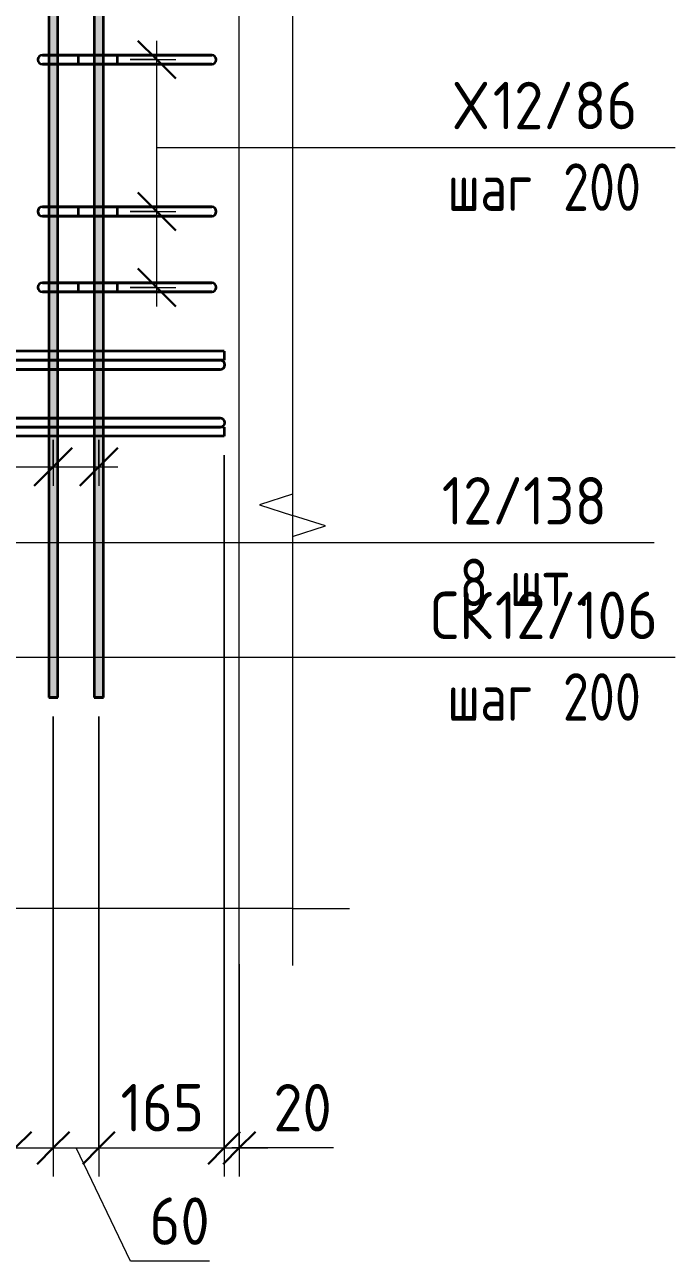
# Model space of a CAD drawing. Header units: millimetres. Extents: x 67134 to 121662, y -4758 to 13821.
# Drawn here: x 115606 to 116463, y -528 to 1101 of the extents above; entities that cross this region are included whole.
import ezdxf

# ---------------------------------------------------------------- set-up
doc = ezdxf.new("R2010")
doc.units = ezdxf.units.MM
for name, color, linetype, lineweight in [('AA_Dim', 7, 'Continuous', 9), ('AA_Dim-25', 7, 'Continuous', 9), ('AA_Oformlenie', 7, 'Continuous', 9), ('AA_Vinoska', 7, 'Continuous', 9), ('AF_Stena_Опалубка', 253, 'Continuous', 20), ('KR_Armatura_Tonkie', 7, 'Continuous', 20)]:
    doc.layers.add(name, color=color, linetype=linetype, lineweight=lineweight)
doc.styles.add('ISOCPEUR_7', font='isocpeur.ttf', dxfattribs={"width": 0.9, "height": 62.5})
doc.styles.add('ISOCPEUR_8', font='isocpeur.ttf', dxfattribs={"width": 0.8, "height": 62.5})
doc.dimstyles.new('00_Точн_3_знака__прозр__2', dxfattribs={"dimscale": 304.8, "dimtxt": 62.248823, "dimasz": 0.139436, "dimexe": 0.123031, "dimexo": 0.082021, "dimgap": 0.008202, "dimtad": 1, "dimdec": 3, "dimrnd": 0.001, "dimdsep": 46, "dimtxsty": 'ISOCPEUR_7', "dimblk1": 'OBLIQUE', "dimblk2": 'OBLIQUE', "dimsah": 1, "dimcen": 0.09, "dimdle": 0.123031, "dimazin": 0, "dimtfac": 1, "dimtdec": 4, "dimtix": 1, "dimtmove": 1, "dimatfit": 3, "dimfxl": 1, "dimtvp": 1, "dimtolj": 1, "dimtzin": 0, "dimlwd": 18, "dimlwe": 18, "dimarcsym": 2})
doc.dimstyles.new('00_Точн_3_знака__прозр__3', dxfattribs={"dimscale": 304.8, "dimtxt": 62.248823, "dimasz": 0.139436, "dimexe": 0.123031, "dimexo": 0.082021, "dimgap": 0.008202, "dimtad": 1, "dimdec": 3, "dimrnd": 0.001, "dimdsep": 46, "dimtxsty": 'ISOCPEUR_7', "dimblk1": 'OBLIQUE', "dimblk2": 'OBLIQUE', "dimsah": 1, "dimcen": 0.09, "dimdle": 0.123031, "dimazin": 0, "dimtfac": 1, "dimtdec": 4, "dimtix": 1, "dimtmove": 0, "dimatfit": 3, "dimfxl": 1, "dimtvp": 1, "dimtolj": 1, "dimtzin": 0, "dimlwd": 18, "dimlwe": 18, "dimarcsym": 2})
doc.dimstyles.new('10_Раскладка_арматуры_с_засечками', dxfattribs={"dimscale": 304.8, "dimtxt": 0.18, "dimasz": 0.164042, "dimexe": 0.082021, "dimexo": 0, "dimgap": 0, "dimtad": 1, "dimdec": 3, "dimrnd": 0.001, "dimdsep": 46, "dimtxsty": 'ISOCPEUR_8', "dimblk1": 'OBLIQUE', "dimblk2": 'OBLIQUE', "dimsah": 1, "dimcen": 0.09, "dimdle": 0.082021, "dimazin": 0, "dimtfac": 1, "dimtdec": 4, "dimtix": 1, "dimtmove": 0, "dimatfit": 3, "dimfxl": 1, "dimtvp": 1, "dimtolj": 1, "dimtzin": 0, "dimlwd": 18, "dimlwe": 18, "dimarcsym": 2})

# ---------------------------------------------------------------- blocks, each defined once
blk = doc.blocks.new('350_Стержень верт с удлинением концов _НесАрм_РабПлоск_ - 350_Стержень верт с удлинением концов _НесАрм_РабПлоск_-4168416-Схема обрамления отверстия в стене')
at = {"layer": 'KR_Armatura_Tonkie', "lineweight": 35}
for p, q in [((9739, 1595), (9739, 215)), ((9751, 1595), (9739, 1595)), ((9739, 1595), (9751, 1595)), ((9751, 215), (9751, 1595)), ((9751, 215), (9739, 215)), ((9739, 215), (9751, 215))]:
    blk.add_line(p, q, dxfattribs=at)
blk = doc.blocks.new('350_Стержень верт с удлинением концов _НесАрм_РабПлоск_ - 350_Стержень верт с удлинением концов _НесАрм_РабПлоск_-V15-Схема обрамления отверстия в стене')
at = {"layer": 'KR_Armatura_Tonkie', "lineweight": 35}
blk.add_hatch(color=256, dxfattribs=at).paths.add_polyline_path([(11375, 215), (11381, 215), (11380.8, 1595), (11369, 1595), (11369.2, 215), (11373.4, 215)])
for p, q in [((11369, 1595), (11369, 215)), ((11381, 1595), (11369, 1595)), ((11369, 1595), (11381, 1595)), ((11381, 215), (11381, 1595)), ((11381, 215), (11369, 215)), ((11369, 215), (11381, 215))]:
    blk.add_line(p, q, dxfattribs=at)
blk = doc.blocks.new('350_Стержень верт с удлинением концов _НесАрм_РабПлоск_ - 350_Стержень верт с удлинением концов _НесАрм_РабПлоск_-V16-Схема обрамления отверстия в стене')
at = {"layer": 'KR_Armatura_Tonkie', "lineweight": 35}
blk.add_hatch(color=256, dxfattribs=at).paths.add_polyline_path([(11440.2, 215), (11441, 215), (11440.8, 1595), (11429, 1595), (11429.2, 215), (11439.2, 215)])
for p, q in [((11429, 1595), (11429, 215)), ((11441, 1595), (11429, 1595)), ((11429, 1595), (11441, 1595)), ((11441, 215), (11441, 1595)), ((11441, 215), (11429, 215)), ((11429, 215), (11441, 215))]:
    blk.add_line(p, q, dxfattribs=at)
blk = doc.blocks.new('011_Прямоугольник обрыва _ЭлУзла_ - 011_Прямоугольник обрыва _ЭлУзла_-4124926-Схема обрамления отверстия в стене')
at = {"layer": 'AA_Oformlenie'}
for p, q in [((11690, 2007.2), (11690, -62.9)), ((11690, -62.9), (9552.3, -62.9))]:
    blk.add_line(p, q, dxfattribs=at)
blk = doc.blocks.new('DIMBLOCK130-Схема обрамления отверстия в стене')
at = {"layer": 'AA_Dim-25', "lineweight": 18}
for p, q in [((115593.8, 690), (115593.8, -415.8)), ((115593.8, -378.3), (115593.8, 690)), ((115643.8, 190), (115643.8, -415.8)), ((115643.8, -378.3), (115643.8, 190)), ((115496.7, -378.3), (115600.7, -378.3)), ((115556.3, -378.3), (115643.8, -378.3)), ((115600.7, -378.3), (115618.8, -378.3))]:
    blk.add_line(p, q, dxfattribs=at)
at = {"layer": 'AA_Dim-25', "lineweight": 30}
for p, q in [((115593.8, -378.3), (115615.1, -357)), ((115643.8, -378.3), (115665.1, -357)), ((115593.8, -378.3), (115572.6, -399.5)), ((115643.8, -378.3), (115622.6, -399.5))]:
    blk.add_line(p, q, dxfattribs=at)
at = {"layer": 'AA_Dim-25', "color": 0, "lineweight": 18, "insert": (115496.7, -294.1), "char_height": 62.5, "width": 94.81, "attachment_point": 1, "line_spacing_factor": 1.149209, "style": 'ISOCPEUR_7'}
blk.add_mtext('50', dxfattribs=at)
blk = doc.blocks.new('_Oblique')
at = {"color": 0, "linetype": 'ByBlock', "lineweight": -2}
blk.add_line((-0.5, -0.5), (0.5, 0.5), dxfattribs=at)
blk = doc.blocks.new('DIMBLOCK131-Схема обрамления отверстия в стене')
at = {"layer": 'AA_Dim-25', "lineweight": 18}
for p, q in [((115643.8, 190), (115643.8, -415.8)), ((115643.8, -378.3), (115643.8, 190)), ((115703.8, 190), (115703.8, -415.8)), ((115703.8, -378.3), (115703.8, 190)), ((115643.8, -378.3), (115703.8, -378.3)), ((115745.5, -527.6), (115673.8, -378.3)), ((115849.5, -527.6), (115745.5, -527.6))]:
    blk.add_line(p, q, dxfattribs=at)
at = {"layer": 'AA_Dim-25', "lineweight": 30}
for p, q in [((115643.8, -378.3), (115665.1, -357)), ((115703.8, -378.3), (115725.1, -357)), ((115643.8, -378.3), (115622.6, -399.5)), ((115703.8, -378.3), (115682.6, -399.5))]:
    blk.add_line(p, q, dxfattribs=at)
at = {"layer": 'AA_Dim-25', "color": 0, "lineweight": 18, "insert": (115770.5, -443.5), "char_height": 62.5, "width": 94.81, "attachment_point": 1, "line_spacing_factor": 1.149209, "style": 'ISOCPEUR_7'}
blk.add_mtext('60', dxfattribs=at)
blk = doc.blocks.new('DIMBLOCK132-Схема обрамления отверстия в стене')
at = {"layer": 'AA_Dim-25', "lineweight": 18}
for p, q in [((115868.8, 534), (115868.8, -415.8)), ((115868.8, -378.3), (115868.8, 534)), ((115703.8, 190), (115703.8, -415.8)), ((115703.8, -378.3), (115703.8, 190)), ((115703.8, -378.3), (115868.8, -378.3))]:
    blk.add_line(p, q, dxfattribs=at)
at = {"layer": 'AA_Dim-25', "lineweight": 30}
for p, q in [((115703.8, -378.3), (115725.1, -357)), ((115868.8, -378.3), (115890.1, -357)), ((115703.8, -378.3), (115682.6, -399.5)), ((115868.8, -378.3), (115847.6, -399.5))]:
    blk.add_line(p, q, dxfattribs=at)
at = {"layer": 'AA_Dim-25', "color": 0, "lineweight": 18, "insert": (115732.4, -294.1), "char_height": 62.5, "width": 129.286, "attachment_point": 1, "line_spacing_factor": 1.149209, "style": 'ISOCPEUR_7'}
blk.add_mtext('165', dxfattribs=at)
blk = doc.blocks.new('DIMBLOCK133-Схема обрамления отверстия в стене')
at = {"layer": 'AA_Dim-25', "lineweight": 18}
for p, q in [((115868.8, 534), (115868.8, -415.8)), ((115868.8, -378.3), (115868.8, 534)), ((115888.8, -136.4), (115888.8, -415.8)), ((115888.8, -378.3), (115888.8, -136.4)), ((115868.8, -378.3), (115926.3, -378.3)), ((115908.6, -378.3), (115878.8, -378.3)), ((116012.6, -378.3), (115908.6, -378.3))]:
    blk.add_line(p, q, dxfattribs=at)
at = {"layer": 'AA_Dim-25', "lineweight": 30}
for p, q in [((115868.8, -378.3), (115890.1, -357)), ((115888.8, -378.3), (115910.1, -357)), ((115868.8, -378.3), (115847.6, -399.5)), ((115888.8, -378.3), (115867.6, -399.5))]:
    blk.add_line(p, q, dxfattribs=at)
at = {"layer": 'AA_Dim-25', "color": 0, "lineweight": 18, "insert": (115933.6, -294.1), "char_height": 62.5, "width": 94.81, "attachment_point": 1, "line_spacing_factor": 1.149209, "style": 'ISOCPEUR_7'}
blk.add_mtext('20', dxfattribs=at)
blk = doc.blocks.new('042_М_Арматуры - Диам длина поз _ Комментарий-3662934-Схема обрамления отверстия в стене')
at = {"layer": 'AA_Vinoska'}
blk.add_line((11843.8, 268), (12193.8, 268), dxfattribs=at)
blk = doc.blocks.new('DIMBLOCK144-Схема обрамления отверстия в стене')
at = {"layer": 'AA_Dim-25', "lineweight": 30}
for p, q in [((115780.3, 855), (115755.3, 880)), ((115780.3, 855), (115805.3, 830)), ((115780.3, 755), (115755.3, 780)), ((115780.3, 755), (115805.3, 730))]:
    blk.add_line(p, q, dxfattribs=at)
at = {"layer": 'AA_Dim-25', "lineweight": 18}
for p, q in [((115745, 855), (115805.3, 855)), ((115780.3, 855), (115745, 855)), ((115780.3, 730), (115780.3, 855)), ((115745, 755), (115805.3, 755)), ((115780.3, 755), (115745, 755))]:
    blk.add_line(p, q, dxfattribs=at)
blk = doc.blocks.new('DIMBLOCK145-Схема обрамления отверстия в стене')
at = {"layer": 'AA_Dim-25', "lineweight": 30}
for p, q in [((115780.3, 1055), (115755.3, 1080)), ((115780.3, 1055), (115805.3, 1030)), ((115780.3, 855), (115755.3, 880)), ((115780.3, 855), (115805.3, 830))]:
    blk.add_line(p, q, dxfattribs=at)
at = {"layer": 'AA_Dim-25', "lineweight": 18}
for p, q in [((115780.3, 855), (115780.3, 1080)), ((115745, 1055), (115805.3, 1055)), ((115780.3, 1055), (115745, 1055)), ((115745, 855), (115805.3, 855)), ((115780.3, 855), (115745, 855))]:
    blk.add_line(p, q, dxfattribs=at)
blk = doc.blocks.new('DIMBLOCK147-Схема обрамления отверстия в стене')
at = {"layer": 'AA_Dim-25', "lineweight": 18}
for p, q in [((114013.8, 554.2), (114013.8, 493.9)), ((114013.8, 518.9), (114013.8, 554.2)), ((115643.8, 554.2), (115643.8, 493.9)), ((115643.8, 518.9), (115643.8, 554.2)), ((114013.8, 518.9), (115643.8, 518.9))]:
    blk.add_line(p, q, dxfattribs=at)
at = {"layer": 'AA_Dim-25', "lineweight": 30}
for p, q in [((114013.8, 518.9), (114038.8, 543.9)), ((115643.8, 518.9), (115668.8, 543.9)), ((114013.8, 518.9), (113988.8, 493.9)), ((115643.8, 518.9), (115618.8, 493.9))]:
    blk.add_line(p, q, dxfattribs=at)
blk = doc.blocks.new('DIMBLOCK148-Схема обрамления отверстия в стене')
at = {"layer": 'AA_Dim-25', "lineweight": 18}
for p, q in [((115643.8, 554.2), (115643.8, 493.9)), ((115643.8, 518.9), (115643.8, 554.2)), ((115703.8, 554.2), (115703.8, 493.9)), ((115703.8, 518.9), (115703.8, 554.2)), ((115643.8, 518.9), (115728.8, 518.9))]:
    blk.add_line(p, q, dxfattribs=at)
at = {"layer": 'AA_Dim-25', "lineweight": 30}
for p, q in [((115643.8, 518.9), (115668.8, 543.9)), ((115703.8, 518.9), (115728.8, 543.9)), ((115643.8, 518.9), (115618.8, 493.9)), ((115703.8, 518.9), (115678.8, 493.9))]:
    blk.add_line(p, q, dxfattribs=at)

msp = doc.modelspace()

# ---------------------------------------------------------------- linework, layer by layer
at = {"layer": 'AA_Vinoska'}
for p, q in [((115780.352, 939.4988), (116112.7055, 939.4988)), ((115958.8111, 482.7834), (115915.4861, 468.7063)), ((115915.4861, 468.7063), (115958.8111, 454.6291)), ((116002.1124, 440.8791), (115958.8111, 454.6291)), ((115958.8111, 427.1291), (116002.1124, 440.8791)), ((114019.2933, 418.8679), (116084.9908, 418.8679)), ((115294.1613, 268.0192), (116112.5684, 268.0192)), ((115958.8111, -62.8811), (116033.8111, -62.8811)), ((115958.8111, -62.8811), (115958.8111, -137.8811))]:
    msp.add_line(p, q, dxfattribs=at)
at = {"layer": 'AF_Stena_Опалубка'}
msp.add_line((115888.8111, -222.7455), (115888.8111, 1330), dxfattribs=at)
at = {"layer": 'KR_Armatura_Tonkie', "lineweight": 35}
for p, q in [((115690.9847, 1061), (115629.5289, 1061)), ((115629.5289, 1061), (115665.5289, 1061)), ((115665.5289, 1061), (115629.5289, 1061)), ((115629.5289, 1061), (115640.073, 1061)), ((115640.073, 1061), (115677.2385, 1061)), ((115665.5289, 1061), (115816.5289, 1061)), ((115816.5289, 1061), (115665.5289, 1061)), ((115677.2385, 1049), (115677.2385, 1061)), ((115728.1502, 1061), (115690.9847, 1061)), ((115728.1502, 1061), (115728.1502, 1049)), ((115816.5289, 1061), (115852.5289, 1061)), ((115852.5289, 1061), (115816.5289, 1061)), ((115690.9847, 1049), (115629.5289, 1049)), ((115629.5289, 1049), (115665.5289, 1049)), ((115640.073, 1049), (115640.073, 1049)), ((115665.5289, 1049), (115640.073, 1049)), ((115640.073, 1049), (115677.2385, 1049)), ((115665.5289, 1049), (115816.5289, 1049)), ((115816.5289, 1049), (115665.5289, 1049)), ((115728.1502, 1049), (115690.9847, 1049)), ((115816.5289, 1049), (115852.5289, 1049)), ((115852.5289, 1049), (115816.5289, 1049)), ((115690.9847, 861), (115629.5289, 861)), ((115629.5289, 861), (115665.5289, 861)), ((115665.5289, 861), (115629.5289, 861)), ((115629.5289, 861), (115640.073, 861)), ((115690.9847, 849), (115629.5289, 849)), ((115629.5289, 849), (115665.5289, 849)), ((115640.073, 861), (115677.2385, 861)), ((115640.073, 849), (115640.073, 849)), ((115665.5289, 849), (115640.073, 849)), ((115640.073, 849), (115677.2385, 849)), ((115665.5289, 861), (115816.5289, 861)), ((115816.5289, 861), (115665.5289, 861)), ((115665.5289, 849), (115816.5289, 849)), ((115816.5289, 849), (115665.5289, 849)), ((115677.2385, 849), (115677.2385, 861)), ((115728.1502, 861), (115690.9847, 861)), ((115728.1502, 849), (115690.9847, 849)), ((115728.1502, 861), (115728.1502, 849)), ((115816.5289, 861), (115852.5289, 861)), ((115852.5289, 861), (115816.5289, 861)), ((115816.5289, 849), (115852.5289, 849)), ((115852.5289, 849), (115816.5289, 849)), ((115690.9847, 761), (115629.5289, 761)), ((115629.5289, 761), (115665.5289, 761)), ((115665.5289, 761), (115629.5289, 761)), ((115629.5289, 761), (115640.073, 761)), ((115640.073, 761), (115677.2385, 761)), ((115665.5289, 761), (115816.5289, 761)), ((115816.5289, 761), (115665.5289, 761)), ((115677.2385, 749), (115677.2385, 761)), ((115728.1502, 761), (115690.9847, 761)), ((115728.1502, 761), (115728.1502, 749)), ((115816.5289, 761), (115852.5289, 761)), ((115852.5289, 761), (115816.5289, 761)), ((115690.9847, 749), (115629.5289, 749)), ((115629.5289, 749), (115665.5289, 749)), ((115640.073, 749), (115640.073, 749)), ((115665.5289, 749), (115640.073, 749)), ((115640.073, 749), (115677.2385, 749)), ((115665.5289, 749), (115816.5289, 749)), ((115816.5289, 749), (115665.5289, 749)), ((115728.1502, 749), (115690.9847, 749)), ((115816.5289, 749), (115852.5289, 749)), ((115852.5289, 749), (115816.5289, 749)), ((115868.8111, 671), (113918.8111, 671)), ((115868.8111, 671), (113918.8111, 671)), ((115868.8111, 671), (115868.8111, 659)), ((115868.8111, 671), (115868.8111, 659)), ((115868.8111, 659), (113918.8111, 659)), ((115868.8111, 659), (113918.8111, 659)), ((115219.6352, 659), (115827.6352, 659)), ((115827.6352, 659), (115219.6352, 659)), ((115827.6352, 659), (115863.6352, 659)), ((115863.6352, 659), (115827.6352, 659)), ((115219.6352, 647), (115827.6352, 647)), ((115827.6352, 647), (115219.6352, 647)), ((115827.6352, 647), (115863.6352, 647)), ((115863.6352, 647), (115827.6352, 647)), ((115868.8111, 571), (113918.8111, 571)), ((115868.8111, 571), (113918.8111, 571)), ((115219.6352, 583), (115827.6352, 583)), ((115827.6352, 583), (115219.6352, 583)), ((115219.6352, 571), (115827.6352, 571)), ((115827.6352, 571), (115219.6352, 571)), ((115827.6352, 583), (115863.6352, 583)), ((115863.6352, 583), (115827.6352, 583)), ((115827.6352, 571), (115863.6352, 571)), ((115863.6352, 571), (115827.6352, 571)), ((115868.8111, 571), (115868.8111, 559)), ((115868.8111, 571), (115868.8111, 559)), ((115868.8111, 559), (113918.8111, 559)), ((115868.8111, 559), (113918.8111, 559))]:
    msp.add_line(p, q, dxfattribs=at)
for centre, start, end in [((115629.5289, 1055), 90, 270), ((115629.5289, 1055), 90, 270), ((115629.5289, 1055), 90, 270), ((115852.5289, 1055), 270, 90), ((115852.5289, 1055), 270, 90), ((115629.5289, 855), 90, 270), ((115629.5289, 855), 90, 270), ((115629.5289, 855), 90, 270), ((115852.5289, 855), 270, 90), ((115852.5289, 855), 270, 90), ((115629.5289, 755), 90, 270), ((115629.5289, 755), 90, 270), ((115629.5289, 755), 90, 270), ((115852.5289, 755), 270, 90), ((115852.5289, 755), 270, 90), ((115863.6352, 653), 270, 90), ((115863.6352, 653), 270, 90), ((115863.6352, 577), 270, 90), ((115863.6352, 577), 270, 90)]:
    msp.add_arc(centre, 6, start, end, dxfattribs=at)

# ---------------------------------------------------------------- block references
at = {"layer": 'AA_Oformlenie'}
msp.add_blockref('011_Прямоугольник обрыва _ЭлУзла_ - 011_Прямоугольник обрыва _ЭлУзла_-4124926-Схема обрамления отверстия в стене', (104268.8111, 0), dxfattribs=at)
at = {"layer": 'AA_Vinoska'}
for p in [(104268.9482, 671.4796), (104241.2336, 150.8487), (104268.8111, 0)]:
    msp.add_blockref('042_М_Арматуры - Диам длина поз _ Комментарий-3662934-Схема обрамления отверстия в стене', p, dxfattribs=at)
at = {"layer": 'KR_Armatura_Tonkie', "lineweight": 35}
for name, p in [('350_Стержень верт с удлинением концов _НесАрм_РабПлоск_ - 350_Стержень верт с удлинением концов _НесАрм_РабПлоск_-4168416-Схема обрамления отверстия в стене', (105898.8111, 0)), ('350_Стержень верт с удлинением концов _НесАрм_РабПлоск_ - 350_Стержень верт с удлинением концов _НесАрм_РабПлоск_-V15-Схема обрамления отверстия в стене', (104268.8111, 0)), ('350_Стержень верт с удлинением концов _НесАрм_РабПлоск_ - 350_Стержень верт с удлинением концов _НесАрм_РабПлоск_-4168416-Схема обрамления отверстия в стене', (105958.8111, 0)), ('350_Стержень верт с удлинением концов _НесАрм_РабПлоск_ - 350_Стержень верт с удлинением концов _НесАрм_РабПлоск_-V16-Схема обрамления отверстия в стене', (104268.8111, 0))]:
    msp.add_blockref(name, p, dxfattribs=at)

# ---------------------------------------------------------------- texts
at = {"layer": 'AA_Vinoska', "char_height": 62.5, "attachment_point": 1}
for s, insert, width, style in [('12/86', (116222.448, 1025.8514), 229.082203, 'ISOCPEUR_7'), ('\\fISOCPEUR|b0|i0|c204|p34|;\\W.9;Х', (116171.8465, 1025.8514), 61.329094, 'ISOCPEUR_7'), (' 200', (116283.1319, 918.3751), 166.751, 'ISOCPEUR_8'), ('шаг', (116162.7465, 918.3751), 145.907125, 'ISOCPEUR_8'), ('12/138', (116155.3818, 505.2205), 263.354344, 'ISOCPEUR_7'), ('8 ', (116178.7318, 397.7442), 80.16875, 'ISOCPEUR_8'), ('шт', (116244.8777, 397.7442), 109.0295, 'ISOCPEUR_8'), ('СК', (116140.4344, 354.3718), 102.816422, 'ISOCPEUR_7'), ('12/106', (116225.2664, 354.3718), 263.354344, 'ISOCPEUR_7'), ('\\fISOCPEUR|b0|i0|c204|p34|;\\W.8;.', (116334.836, 397.7442), 17.637125, 'ISOCPEUR_8'), (' 200', (116282.9948, 246.8955), 166.751, 'ISOCPEUR_8'), ('шаг', (116162.6094, 246.8955), 145.907125, 'ISOCPEUR_8')]:
    msp.add_mtext(s, dxfattribs=dict(at, insert=insert, width=width, style=style))

# ---------------------------------------------------------------- dimensions: what is measured, and where the dimension line sits
at = {"layer": 'AA_Dim', "lineweight": 18}
for base, p1, p2, override, picture, middle in [((115780.3131, 1055), (115744.9577, 855), (115744.9577, 1055), {"dimpost": '<>', "dimfxl": 200}, 'DIMBLOCK145-Схема обрамления отверстия в стене', (115749.0631, 955)), ((115780.3131, 855), (115744.9577, 755), (115744.9577, 855), {"dimpost": '<>', "dimfxl": 100}, 'DIMBLOCK144-Схема обрамления отверстия в стене', (115749.0631, 805))]:
    dim = msp.add_linear_dim(base=base, p1=p1, p2=p2, angle=90, dimstyle='10_Раскладка_арматуры_с_засечками', override=override, dxfattribs=at)
    dim.commit()
    dim.dimension.update_dxf_attribs({"geometry": picture, "text_midpoint": middle})
for base, p1, p2, override, picture, middle in [((115643.8115, -378.2805), (115593.8115, 715), (115643.8115, 215), {"dimpost": '<>', "dimfxl": 502.493781}, 'DIMBLOCK130-Схема обрамления отверстия в стене', (115544.1186, -335.7937)), ((115888.8111, -378.2805), (115868.8111, 559), (115888.8111, -111.4339), {"dimpost": '<>', "dimfxl": 670.73211}, 'DIMBLOCK133-Схема обрамления отверстия в стене', (115980.9873, -335.7937)), ((115703.8115, -378.2805), (115643.8115, 215), (115703.8115, 215), {"dimpost": '<>', "dimfxl": 60}, 'DIMBLOCK131-Схема обрамления отверстия в стене', (115817.8894, -485.1176))]:
    dim = msp.add_linear_dim(base=base, p1=p1, p2=p2, dimstyle='00_Точн_3_знака__прозр__2', override=override, dxfattribs=at)
    dim.commit()
    dim.dimension.update_dxf_attribs({"geometry": picture, "text_midpoint": middle, "dimtype": 160})
for base, p1, p2, dimstyle, override, picture, middle in [((115643.8115, 518.8547), (114013.8115, 554.21), (115643.8115, 554.21), '10_Раскладка_арматуры_с_засечками', {"dimpost": '<>', "dimfxl": 1630}, 'DIMBLOCK147-Схема обрамления отверстия в стене', (114828.8115, 550.1047)), ((115703.8115, 518.8547), (115643.8115, 554.21), (115703.8115, 554.21), '10_Раскладка_арматуры_с_засечками', {"dimpost": '<>', "dimfxl": 60}, 'DIMBLOCK148-Схема обрамления отверстия в стене', (115673.8115, 550.1047)), ((115868.8111, -378.2805), (115703.8115, 215), (115868.8111, 559), '00_Точн_3_знака__прозр__3', {"dimpost": '<>', "dimfxl": 381.524403}, 'DIMBLOCK132-Схема обрамления отверстия в стене', (115786.3113, -344.5305))]:
    dim = msp.add_linear_dim(base=base, p1=p1, p2=p2, dimstyle=dimstyle, override=override, dxfattribs=at)
    dim.commit()
    dim.dimension.update_dxf_attribs({"geometry": picture, "text_midpoint": middle})

doc.saveas('drawing.dxf')
